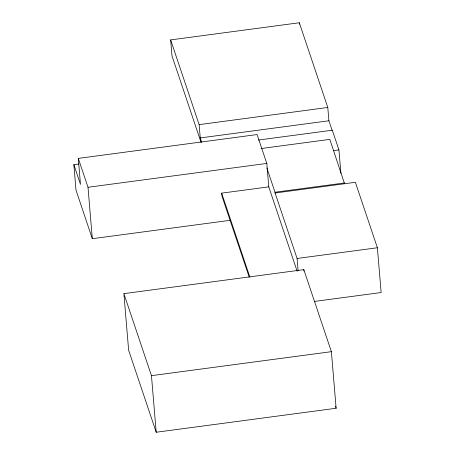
<?xml version="1.0" encoding="UTF-8"?>
<svg xmlns="http://www.w3.org/2000/svg" width="455" height="455" viewBox="0 0 455 455"><rect width="100%" height="100%" fill="white"/><g stroke="black" fill="none" stroke-linecap="round" stroke-linejoin="round"><path stroke-width="0.68" d="M200.598 142.079L200.484 140.675L172.001 55.954L170.653 39.903L299.31 22.75L327.788 107.471L328.908 120.774L332.173 130.494M170.653 39.903L199.136 124.63L327.788 107.471M199.136 124.63L200.251 137.933L328.908 120.774M78.783 164.01L73.858 164.664L80.478 184.366L78.294 158.397L257.103 134.555L266.806 163.425L268.774 186.863L297.138 271.243M258.366 140.06L332.309 130.204L338.935 149.9L340.892 173.236M261.056 148.546L329.824 139.378L344.543 183.746M333.316 150.65L338.935 149.9M78.294 158.397L88.003 187.272L266.806 163.425M249.181 277.078L221.886 195.889L221.659 193.148L268.774 186.863M266.852 167.963L275.013 192.237L344.475 182.973M275.013 192.237L275.076 193.011L355.383 182.301L377.383 247.759L381.142 292.537L314.28 301.455M73.858 164.664L75.996 190.127L92.319 238.699L230.298 220.3M275.076 193.011L297.081 258.463L377.383 247.759M123.885 293.64L303.815 269.644L331.388 351.67L336.137 408.254L156.207 432.25L128.634 350.231L123.885 293.64L151.458 375.659L156.207 432.25M151.458 375.659L331.388 351.67M335.46 406.241L336.137 408.254M221.659 193.148L249.852 277.021M200.251 137.933L201.775 142.466M299.31 22.75L299.43 24.149M303.815 269.644L303.934 271.043M297.081 258.463L298.076 270.361M88.003 187.272L92.319 238.699"/></g></svg>
